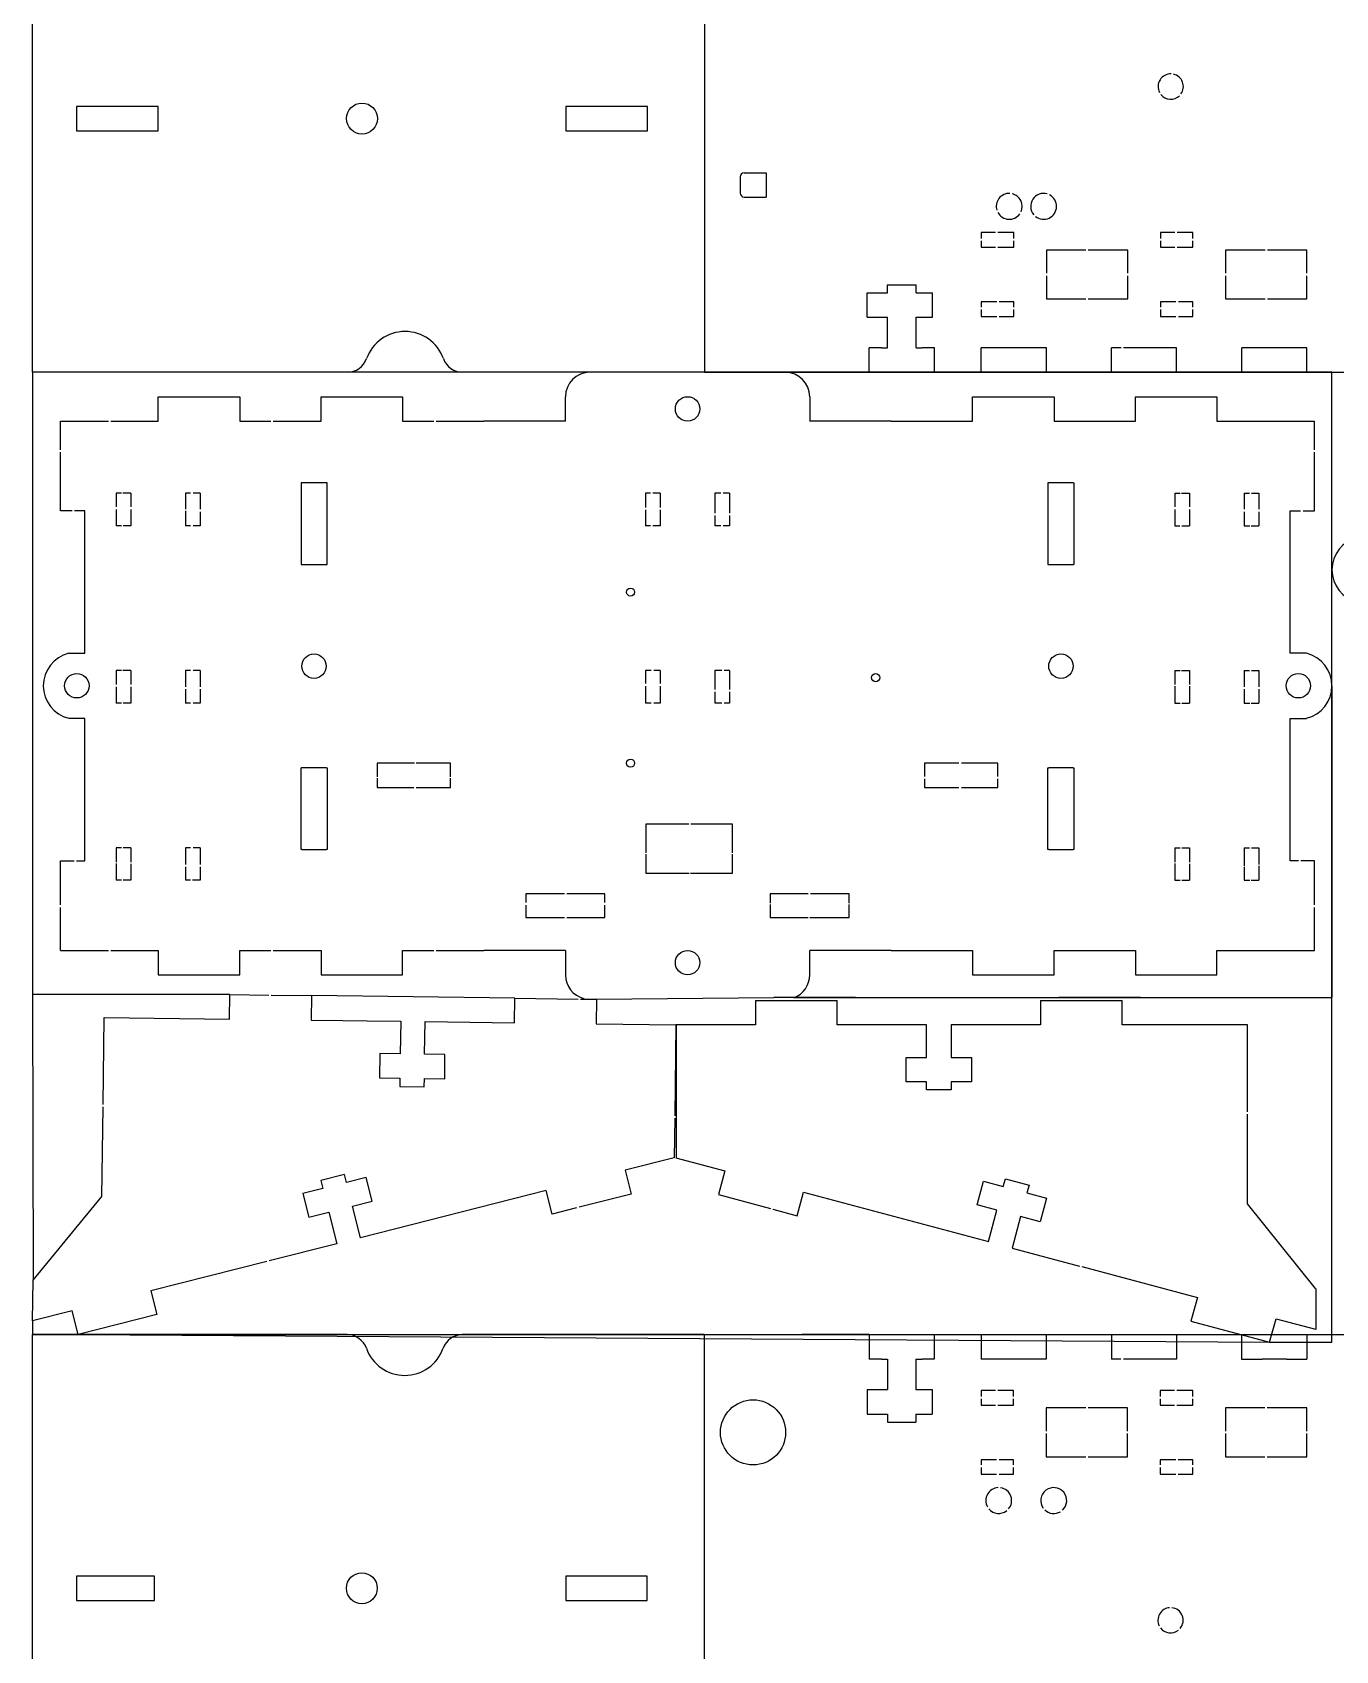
# Model space of a CAD drawing. Header units: centimetres. Extents: x 2209.6 to 2271.7, y 2362.7 to 2417.2.
# Drawn here: x 2209.64 to 2225.64, y 2386.13 to 2406 of the extents above; entities that cross this region are included whole.
import ezdxf

# ---------------------------------------------------------------- set-up
doc = ezdxf.new("R2010")
doc.units = ezdxf.units.CM

msp = doc.modelspace()

# ---------------------------------------------------------------- linework, layer by layer
at = {"color": 7, "linetype": 'Continuous', "lineweight": 25}
for p, q in [((2217.891, 2417.224), (2217.891, 2401.824)), ((2209.641, 2401.824), (2209.641, 2403.233)), ((2220.142, 2402.124), (2220.142, 2402.499)), ((2220.491, 2402.124), (2220.491, 2402.499)), ((2220.067, 2402.124), (2219.917, 2402.124)), ((2220.717, 2402.124), (2220.567, 2402.124)), ((2222.091, 2402.124), (2221.291, 2402.124)), ((2221.291, 2401.824), (2221.291, 2402.124)), ((2222.091, 2401.824), (2222.091, 2402.124)), ((2223.009, 2402.124), (2222.891, 2402.124)), ((2222.891, 2401.824), (2222.891, 2402.124)), ((2223.691, 2402.124), (2223.039, 2402.124)), ((2223.691, 2401.824), (2223.691, 2402.124)), ((2224.491, 2401.824), (2224.491, 2402.124)), ((2225.291, 2401.824), (2225.291, 2402.124)), ((2218.885, 2401.824), (2216.485, 2401.824)), ((2211.185, 2401.224), (2211.185, 2401.524)), ((2211.185, 2401.524), (2212.185, 2401.524)), ((2212.185, 2401.524), (2212.185, 2401.224)), ((2213.185, 2401.224), (2213.185, 2401.524)), ((2213.185, 2401.524), (2214.185, 2401.524)), ((2214.185, 2401.524), (2214.185, 2401.224)), ((2216.185, 2401.224), (2216.185, 2401.524)), ((2219.185, 2401.524), (2219.185, 2401.224)), ((2221.185, 2401.224), (2221.185, 2401.524)), ((2221.185, 2401.524), (2222.185, 2401.524)), ((2222.185, 2401.524), (2222.185, 2401.224)), ((2223.185, 2401.224), (2223.185, 2401.524)), ((2223.185, 2401.524), (2224.185, 2401.524)), ((2224.185, 2401.524), (2224.185, 2401.224)), ((2209.985, 2400.87), (2209.985, 2401.224)), ((2209.985, 2401.224), (2210.573, 2401.224)), ((2210.603, 2401.224), (2211.185, 2401.224)), ((2212.185, 2401.224), (2212.568, 2401.224)), ((2212.598, 2401.224), (2213.185, 2401.224)), ((2214.185, 2401.224), (2214.568, 2401.224)), ((2214.598, 2401.224), (2215.185, 2401.224)), ((2220.185, 2401.224), (2221.185, 2401.224)), ((2222.185, 2401.224), (2223.185, 2401.224)), ((2224.185, 2401.224), (2225.385, 2401.224)), ((2225.385, 2400.87), (2225.385, 2401.224)), ((2209.985, 2400.124), (2209.985, 2400.841)), ((2225.385, 2400.124), (2225.385, 2400.841)), ((2210.127, 2400.124), (2209.985, 2400.124)), ((2210.285, 2400.124), (2210.157, 2400.124)), ((2210.285, 2399.024), (2210.285, 2400.124)), ((2225.085, 2399.024), (2225.085, 2400.124)), ((2225.085, 2400.124), (2225.213, 2400.124)), ((2225.243, 2400.124), (2225.385, 2400.124)), ((2210.285, 2398.374), (2210.285, 2399.174)), ((2225.085, 2398.374), (2225.085, 2399.174)), ((2225.285, 2398.374), (2225.085, 2398.374)), ((2210.285, 2397.574), (2210.085, 2397.574)), ((2210.285, 2396.774), (2210.285, 2397.574)), ((2225.085, 2397.574), (2225.285, 2397.574)), ((2225.085, 2396.774), (2225.085, 2397.574)), ((2210.285, 2395.824), (2210.285, 2396.924)), ((2225.085, 2395.824), (2225.085, 2396.924)), ((2209.985, 2395.283), (2209.985, 2395.824)), ((2209.985, 2395.824), (2210.152, 2395.824)), ((2210.182, 2395.824), (2210.285, 2395.824)), ((2225.187, 2395.824), (2225.085, 2395.824)), ((2225.385, 2395.824), (2225.217, 2395.824)), ((2225.385, 2395.283), (2225.385, 2395.824)), ((2209.985, 2394.724), (2209.985, 2395.253)), ((2225.385, 2394.724), (2225.385, 2395.253)), ((2209.985, 2394.724), (2210.573, 2394.724)), ((2210.603, 2394.724), (2211.185, 2394.724)), ((2211.185, 2394.724), (2211.185, 2394.424)), ((2212.185, 2394.424), (2212.185, 2394.724)), ((2212.185, 2394.724), (2212.568, 2394.724)), ((2212.598, 2394.724), (2213.185, 2394.724)), ((2213.185, 2394.724), (2213.185, 2394.424)), ((2214.185, 2394.424), (2214.185, 2394.724)), ((2214.185, 2394.724), (2214.568, 2394.724)), ((2214.598, 2394.724), (2215.185, 2394.724)), ((2216.185, 2394.724), (2216.185, 2394.424)), ((2219.185, 2394.424), (2219.185, 2394.724)), ((2220.185, 2394.724), (2221.185, 2394.724)), ((2221.185, 2394.724), (2221.185, 2394.424)), ((2222.185, 2394.724), (2223.185, 2394.724)), ((2222.185, 2394.424), (2222.185, 2394.724)), ((2223.185, 2394.724), (2223.185, 2394.424)), ((2224.185, 2394.424), (2224.185, 2394.724)), ((2224.185, 2394.724), (2225.385, 2394.724)), ((2211.185, 2394.424), (2212.185, 2394.424)), ((2213.185, 2394.424), (2214.185, 2394.424)), ((2221.185, 2394.424), (2222.185, 2394.424)), ((2223.185, 2394.424), (2224.185, 2394.424)), ((2212.062, 2393.882), (2212.066, 2394.182)), ((2212.066, 2394.182), (2212.545, 2394.176)), ((2212.573, 2394.175), (2213.066, 2394.169)), ((2213.066, 2394.169), (2213.062, 2393.869)), ((2215.561, 2393.837), (2215.565, 2394.137)), ((2215.565, 2394.137), (2216.343, 2394.127)), ((2216.37, 2394.127), (2216.565, 2394.124)), ((2216.565, 2394.124), (2216.561, 2393.824)), ((2218.521, 2394.111), (2218.521, 2393.811)), ((2219.521, 2393.811), (2219.521, 2394.111)), ((2222.021, 2394.111), (2222.021, 2393.811)), ((2223.021, 2393.811), (2223.021, 2394.111)), ((2210.508, 2392.831), (2210.522, 2393.902)), ((2210.522, 2393.902), (2212.062, 2393.882)), ((2213.062, 2393.869), (2213.452, 2393.864)), ((2214.162, 2393.855), (2214.156, 2393.455)), ((2214.456, 2393.451), (2214.462, 2393.851)), ((2216.561, 2393.824), (2217.541, 2393.811)), ((2217.541, 2393.811), (2217.527, 2392.692)), ((2217.541, 2393.811), (2217.527, 2392.692)), ((2218.521, 2393.811), (2217.541, 2393.811)), ((2220.621, 2393.411), (2220.621, 2393.811)), ((2220.921, 2393.811), (2220.921, 2393.411)), ((2222.021, 2393.811), (2221.631, 2393.811)), ((2224.561, 2393.811), (2223.021, 2393.811)), ((2224.561, 2392.741), (2224.561, 2393.811)), ((2213.906, 2393.458), (2213.903, 2393.158)), ((2214.156, 2393.455), (2213.906, 2393.458)), ((2214.706, 2393.448), (2214.456, 2393.451)), ((2214.703, 2393.148), (2214.706, 2393.448)), ((2220.371, 2393.411), (2220.621, 2393.411)), ((2220.371, 2393.111), (2220.371, 2393.411)), ((2220.921, 2393.411), (2221.171, 2393.411)), ((2221.171, 2393.411), (2221.171, 2393.111)), ((2213.903, 2393.158), (2214.153, 2393.155)), ((2214.153, 2393.155), (2214.151, 2393.055)), ((2214.451, 2393.051), (2214.453, 2393.151)), ((2214.453, 2393.151), (2214.703, 2393.148)), ((2220.621, 2393.111), (2220.371, 2393.111)), ((2220.621, 2393.011), (2220.621, 2393.111)), ((2220.921, 2393.111), (2220.921, 2393.011)), ((2221.171, 2393.111), (2220.921, 2393.111)), ((2214.151, 2393.055), (2214.451, 2393.051)), ((2220.921, 2393.011), (2220.621, 2393.011)), ((2210.494, 2391.702), (2210.508, 2392.802)), ((2224.561, 2391.611), (2224.561, 2392.712)), ((2217.527, 2392.665), (2217.52, 2392.177)), ((2217.527, 2392.665), (2217.52, 2392.177)), ((2217.52, 2392.177), (2216.919, 2392.024)), ((2217.541, 2392.177), (2218.141, 2392.016)), ((2213.471, 2391.973), (2213.18, 2391.899)), ((2213.495, 2391.876), (2213.471, 2391.973)), ((2213.738, 2391.937), (2213.495, 2391.876)), ((2213.812, 2391.646), (2213.738, 2391.937)), ((2216.919, 2392.024), (2216.993, 2391.733)), ((2218.141, 2392.016), (2218.063, 2391.726)), ((2221.562, 2391.824), (2221.588, 2391.92)), ((2221.588, 2391.92), (2221.878, 2391.843)), ((2213.205, 2391.802), (2212.962, 2391.74)), ((2212.962, 2391.74), (2213.036, 2391.449)), ((2213.18, 2391.899), (2213.205, 2391.802)), ((2215.95, 2391.777), (2213.668, 2391.197)), ((2216.024, 2391.487), (2215.95, 2391.777)), ((2216.993, 2391.733), (2216.352, 2391.57)), ((2218.063, 2391.726), (2218.702, 2391.555)), ((2219.029, 2391.467), (2219.107, 2391.757)), ((2219.107, 2391.757), (2221.381, 2391.148)), ((2221.243, 2391.599), (2221.321, 2391.889)), ((2221.321, 2391.889), (2221.562, 2391.824)), ((2221.878, 2391.843), (2221.852, 2391.746)), ((2221.852, 2391.746), (2222.093, 2391.681)), ((2209.648, 2390.674), (2210.494, 2391.702)), ((2213.569, 2391.585), (2213.812, 2391.646)), ((2213.668, 2391.197), (2213.569, 2391.585)), ((2216.323, 2391.563), (2216.024, 2391.487)), ((2218.731, 2391.547), (2219.029, 2391.467)), ((2221.484, 2391.534), (2221.243, 2391.599)), ((2221.381, 2391.148), (2221.484, 2391.534)), ((2222.093, 2391.681), (2222.016, 2391.392)), ((2225.394, 2390.572), (2224.561, 2391.611)), ((2213.036, 2391.449), (2213.278, 2391.511)), ((2213.278, 2391.511), (2213.377, 2391.123)), ((2221.774, 2391.456), (2221.671, 2391.07)), ((2222.016, 2391.392), (2221.774, 2391.456)), ((2213.377, 2391.123), (2212.549, 2390.913)), ((2221.671, 2391.07), (2222.496, 2390.849)), ((2212.52, 2390.906), (2211.095, 2390.543)), ((2222.525, 2390.841), (2223.945, 2390.461)), ((2209.641, 2390.174), (2209.648, 2390.674)), ((2211.095, 2390.543), (2211.169, 2390.252)), ((2225.403, 2390.071), (2225.403, 2390.571)), ((2223.945, 2390.461), (2223.867, 2390.171)), ((2210.126, 2390.297), (2209.641, 2390.174)), ((2210.2, 2390.006), (2210.126, 2390.297)), ((2211.169, 2390.252), (2210.2, 2390.006)), ((2223.867, 2390.171), (2224.833, 2389.912)), ((2224.833, 2389.912), (2224.911, 2390.202)), ((2224.911, 2390.202), (2225.394, 2390.072)), ((2217.889, 2390.006), (2217.889, 2374.606)), ((2217.889, 2390.006), (2217.889, 2390.006)), ((2217.889, 2390.006), (2219.089, 2390.006)), ((2220.715, 2390.006), (2221.289, 2390.006)), ((2221.289, 2390.006), (2221.289, 2389.706)), ((2222.089, 2390.006), (2222.089, 2389.706)), ((2222.089, 2390.006), (2222.889, 2390.006)), ((2222.889, 2390.006), (2222.889, 2389.706)), ((2223.689, 2390.006), (2223.689, 2389.706)), ((2223.689, 2390.006), (2224.489, 2390.006)), ((2224.489, 2390.006), (2224.489, 2389.706)), ((2225.289, 2390.006), (2225.289, 2389.706)), ((2225.289, 2390.006), (2226.089, 2390.006)), ((2220.065, 2389.706), (2219.915, 2389.706)), ((2220.14, 2389.706), (2220.14, 2389.331)), ((2220.489, 2389.706), (2220.489, 2389.331)), ((2220.715, 2389.706), (2220.565, 2389.706)), ((2222.089, 2389.706), (2221.289, 2389.706)), ((2223.007, 2389.706), (2222.889, 2389.706)), ((2223.689, 2389.706), (2223.037, 2389.706)), ((2224.489, 2389.706), (2224.739, 2389.706)), ((2225.039, 2389.706), (2225.289, 2389.706)), ((2209.639, 2381.974), (2209.639, 2388.991))]:
    msp.add_line(p, q, dxfattribs=at)
for p, q in [((2209.641, 2403.233), (2209.641, 2409.192)), ((2219.917, 2401.824), (2219.917, 2402.124)), ((2220.067, 2402.124), (2220.142, 2402.124)), ((2220.491, 2402.124), (2220.567, 2402.124)), ((2220.717, 2401.824), (2220.717, 2402.124)), ((2225.291, 2402.124), (2224.491, 2402.124)), ((2213.509, 2401.824), (2209.641, 2401.824)), ((2216.485, 2401.824), (2209.641, 2401.824)), ((2209.641, 2401.824), (2209.641, 2394.182)), ((2217.891, 2401.824), (2214.923, 2401.824)), ((2217.891, 2401.824), (2227.491, 2401.824)), ((2225.597, 2401.824), (2218.885, 2401.824)), ((2225.597, 2399.398), (2225.597, 2401.824)), ((2225.597, 2401.824), (2226.11, 2401.824)), ((2225.597, 2397.974), (2225.597, 2401.824)), ((2216.185, 2401.224), (2215.185, 2401.224)), ((2220.185, 2401.224), (2219.185, 2401.224)), ((2225.597, 2391.024), (2225.597, 2399.398)), ((2210.085, 2398.374), (2210.285, 2398.374)), ((2225.597, 2397.974), (2225.597, 2394.146)), ((2216.185, 2394.724), (2215.185, 2394.724)), ((2220.185, 2394.724), (2219.185, 2394.724)), ((2212.066, 2394.182), (2209.641, 2394.182)), ((2209.641, 2394.182), (2209.648, 2390.674)), ((2215.565, 2394.137), (2213.066, 2394.169)), ((2216.565, 2394.124), (2218.746, 2394.146)), ((2218.521, 2394.111), (2219.521, 2394.111)), ((2219.746, 2394.146), (2218.746, 2394.146)), ((2218.998, 2394.146), (2225.597, 2394.146)), ((2222.021, 2394.111), (2223.021, 2394.111)), ((2223.246, 2394.146), (2222.246, 2394.146)), ((2225.597, 2389.912), (2225.597, 2394.146)), ((2213.452, 2393.864), (2213.752, 2393.86)), ((2213.752, 2393.86), (2214.162, 2393.855)), ((2214.462, 2393.851), (2215.561, 2393.837)), ((2217.551, 2392.175), (2217.551, 2393.81)), ((2220.621, 2393.811), (2219.521, 2393.811)), ((2221.331, 2393.811), (2220.921, 2393.811)), ((2221.631, 2393.811), (2221.331, 2393.811)), ((2209.641, 2390.174), (2209.639, 2390.006)), ((2209.639, 2390.006), (2210.2, 2390.006)), ((2213.506, 2390.006), (2209.639, 2390.006)), ((2209.639, 2388.991), (2209.639, 2390.006)), ((2210.2, 2390.006), (2224.833, 2389.912)), ((2217.889, 2390.006), (2214.92, 2390.006)), ((2219.915, 2390.006), (2219.089, 2390.006)), ((2219.915, 2390.006), (2219.915, 2389.706)), ((2220.715, 2390.006), (2220.715, 2389.706)), ((2224.833, 2389.912), (2225.403, 2389.912)), ((2225.403, 2389.912), (2225.597, 2389.912)), ((2220.065, 2389.706), (2220.14, 2389.706)), ((2220.489, 2389.706), (2220.565, 2389.706)), ((2225.039, 2389.706), (2224.739, 2389.706))]:
    msp.add_line(p, q)
at = {"color": 1, "linetype": 'Continuous', "lineweight": 25}
for p, q in [((2211.183, 2405.089), (2210.183, 2405.089)), ((2210.183, 2405.089), (2210.183, 2404.789)), ((2211.183, 2404.789), (2211.183, 2405.089)), ((2217.192, 2405.089), (2216.192, 2405.089)), ((2216.192, 2405.089), (2216.192, 2404.789)), ((2217.192, 2404.789), (2217.192, 2405.089)), ((2210.183, 2404.789), (2211.183, 2404.789)), ((2216.192, 2404.789), (2217.192, 2404.789)), ((2218.381, 2404.274), (2218.651, 2404.274)), ((2218.651, 2404.274), (2218.651, 2403.974)), ((2218.331, 2404.224), (2218.331, 2404.024)), ((2218.381, 2403.974), (2218.651, 2403.974)), ((2221.467, 2403.539), (2221.291, 2403.539)), ((2221.291, 2403.539), (2221.291, 2403.466)), ((2221.691, 2403.539), (2221.497, 2403.539)), ((2221.691, 2403.466), (2221.691, 2403.539)), ((2223.667, 2403.539), (2223.491, 2403.539)), ((2223.491, 2403.539), (2223.491, 2403.466)), ((2223.891, 2403.539), (2223.697, 2403.539)), ((2223.891, 2403.466), (2223.891, 2403.539)), ((2221.291, 2403.436), (2221.291, 2403.359)), ((2221.291, 2403.359), (2221.467, 2403.359)), ((2221.497, 2403.359), (2221.691, 2403.359)), ((2221.691, 2403.359), (2221.691, 2403.436)), ((2222.576, 2403.324), (2222.091, 2403.324)), ((2222.091, 2403.324), (2222.091, 2403.039)), ((2223.091, 2403.324), (2222.606, 2403.324)), ((2223.091, 2403.039), (2223.091, 2403.324)), ((2223.491, 2403.436), (2223.491, 2403.359)), ((2223.491, 2403.359), (2223.667, 2403.359)), ((2223.697, 2403.359), (2223.891, 2403.359)), ((2223.891, 2403.359), (2223.891, 2403.436)), ((2224.776, 2403.324), (2224.291, 2403.324)), ((2224.291, 2403.324), (2224.291, 2403.039)), ((2225.291, 2403.324), (2224.806, 2403.324)), ((2225.291, 2403.039), (2225.291, 2403.324)), ((2220.142, 2402.799), (2220.142, 2402.897)), ((2220.142, 2402.897), (2220.491, 2402.897)), ((2220.491, 2402.799), (2220.491, 2402.897)), ((2222.091, 2403.009), (2222.091, 2402.724)), ((2223.091, 2402.724), (2223.091, 2403.009)), ((2224.291, 2403.009), (2224.291, 2402.724)), ((2225.291, 2402.724), (2225.291, 2403.009)), ((2219.892, 2402.499), (2219.892, 2402.799)), ((2219.892, 2402.799), (2220.142, 2402.799)), ((2220.491, 2402.799), (2220.692, 2402.799)), ((2220.692, 2402.499), (2220.692, 2402.799)), ((2221.291, 2402.689), (2221.291, 2402.624)), ((2221.482, 2402.689), (2221.291, 2402.689)), ((2221.691, 2402.689), (2221.512, 2402.689)), ((2221.691, 2402.624), (2221.691, 2402.689)), ((2222.091, 2402.724), (2222.576, 2402.724)), ((2222.606, 2402.724), (2223.091, 2402.724)), ((2223.491, 2402.689), (2223.491, 2402.624)), ((2223.682, 2402.689), (2223.491, 2402.689)), ((2223.891, 2402.689), (2223.712, 2402.689)), ((2223.891, 2402.624), (2223.891, 2402.689)), ((2224.291, 2402.724), (2224.776, 2402.724)), ((2224.806, 2402.724), (2225.291, 2402.724)), ((2219.892, 2402.499), (2220.142, 2402.499)), ((2220.491, 2402.499), (2220.692, 2402.499)), ((2221.291, 2402.594), (2221.291, 2402.509)), ((2221.291, 2402.509), (2221.482, 2402.509)), ((2221.512, 2402.509), (2221.691, 2402.509)), ((2221.691, 2402.509), (2221.691, 2402.594)), ((2223.491, 2402.594), (2223.491, 2402.509)), ((2223.491, 2402.509), (2223.682, 2402.509)), ((2223.712, 2402.509), (2223.891, 2402.509)), ((2223.891, 2402.509), (2223.891, 2402.594)), ((2213.25, 2400.465), (2212.95, 2400.465)), ((2222.42, 2400.465), (2222.12, 2400.465)), ((2210.67, 2400.338), (2210.67, 2400.17)), ((2210.734, 2400.338), (2210.67, 2400.338)), ((2210.85, 2400.338), (2210.752, 2400.338)), ((2210.85, 2400.338), (2210.85, 2400.17)), ((2211.52, 2400.338), (2211.52, 2400.141)), ((2211.583, 2400.338), (2211.52, 2400.338)), ((2211.7, 2400.338), (2211.613, 2400.338)), ((2211.7, 2400.338), (2211.7, 2400.141)), ((2217.17, 2400.338), (2217.17, 2400.165)), ((2217.228, 2400.338), (2217.17, 2400.338)), ((2217.35, 2400.338), (2217.258, 2400.338)), ((2217.35, 2400.338), (2217.35, 2400.165)), ((2218.02, 2400.338), (2218.02, 2400.094)), ((2218.094, 2400.338), (2218.02, 2400.338)), ((2218.2, 2400.338), (2218.124, 2400.338)), ((2218.2, 2400.338), (2218.2, 2400.094)), ((2223.67, 2400.338), (2223.734, 2400.338)), ((2223.67, 2400.338), (2223.67, 2400.17)), ((2223.752, 2400.338), (2223.85, 2400.338)), ((2223.85, 2400.338), (2223.85, 2400.17)), ((2224.52, 2400.338), (2224.587, 2400.338)), ((2224.52, 2400.338), (2224.52, 2400.141)), ((2224.608, 2400.338), (2224.7, 2400.338)), ((2224.7, 2400.338), (2224.7, 2400.141)), ((2210.67, 2400.14), (2210.67, 2399.938)), ((2210.85, 2400.14), (2210.85, 2399.938)), ((2211.52, 2400.122), (2211.52, 2399.938)), ((2211.7, 2400.111), (2211.7, 2399.938)), ((2217.17, 2400.135), (2217.17, 2399.938)), ((2217.35, 2400.135), (2217.35, 2399.938)), ((2218.02, 2400.064), (2218.02, 2399.938)), ((2218.2, 2400.064), (2218.2, 2399.938)), ((2223.67, 2400.14), (2223.67, 2399.938)), ((2223.85, 2400.14), (2223.85, 2399.938)), ((2224.52, 2400.111), (2224.52, 2399.938)), ((2224.7, 2400.111), (2224.7, 2399.938)), ((2210.732, 2399.938), (2210.67, 2399.938)), ((2210.85, 2399.938), (2210.754, 2399.938)), ((2211.583, 2399.938), (2211.52, 2399.938)), ((2211.7, 2399.938), (2211.613, 2399.938)), ((2217.228, 2399.938), (2217.17, 2399.938)), ((2217.35, 2399.938), (2217.258, 2399.938)), ((2218.094, 2399.938), (2218.02, 2399.938)), ((2218.2, 2399.938), (2218.124, 2399.938)), ((2223.67, 2399.938), (2223.732, 2399.938)), ((2223.754, 2399.938), (2223.85, 2399.938)), ((2224.52, 2399.938), (2224.588, 2399.938)), ((2224.607, 2399.938), (2224.7, 2399.938)), ((2212.95, 2399.465), (2213.25, 2399.465)), ((2222.12, 2399.465), (2222.42, 2399.465)), ((2210.67, 2398.162), (2210.67, 2397.99)), ((2210.734, 2398.162), (2210.67, 2398.162)), ((2210.85, 2398.162), (2210.752, 2398.162)), ((2210.85, 2398.162), (2210.85, 2397.99)), ((2211.52, 2398.162), (2211.52, 2397.961)), ((2211.583, 2398.162), (2211.52, 2398.162)), ((2211.7, 2398.162), (2211.613, 2398.162)), ((2211.7, 2398.162), (2211.7, 2397.961)), ((2217.17, 2398.162), (2217.17, 2398.001)), ((2217.239, 2398.162), (2217.17, 2398.162)), ((2217.35, 2398.162), (2217.269, 2398.162)), ((2217.35, 2398.162), (2217.35, 2398.001)), ((2218.02, 2398.162), (2218.02, 2397.93)), ((2218.105, 2398.162), (2218.02, 2398.162)), ((2218.2, 2398.162), (2218.135, 2398.162)), ((2218.2, 2398.162), (2218.2, 2397.93)), ((2223.67, 2398.162), (2223.734, 2398.162)), ((2223.67, 2398.162), (2223.67, 2397.99)), ((2223.752, 2398.162), (2223.85, 2398.162)), ((2223.85, 2398.162), (2223.85, 2397.99)), ((2224.52, 2398.162), (2224.587, 2398.162)), ((2224.52, 2398.162), (2224.52, 2397.961)), ((2224.608, 2398.162), (2224.7, 2398.162)), ((2224.7, 2398.162), (2224.7, 2397.961)), ((2210.67, 2397.96), (2210.67, 2397.762)), ((2210.85, 2397.96), (2210.85, 2397.762)), ((2211.52, 2397.931), (2211.52, 2397.762)), ((2211.7, 2397.931), (2211.7, 2397.762)), ((2217.17, 2397.971), (2217.17, 2397.762)), ((2217.35, 2397.971), (2217.35, 2397.762)), ((2218.02, 2397.9), (2218.02, 2397.762)), ((2218.2, 2397.9), (2218.2, 2397.762)), ((2223.67, 2397.971), (2223.67, 2397.762)), ((2223.85, 2397.969), (2223.85, 2397.762)), ((2224.52, 2397.931), (2224.52, 2397.762)), ((2224.7, 2397.931), (2224.7, 2397.762)), ((2210.733, 2397.762), (2210.67, 2397.762)), ((2210.85, 2397.762), (2210.754, 2397.762)), ((2211.583, 2397.762), (2211.52, 2397.762)), ((2211.7, 2397.762), (2211.613, 2397.762)), ((2217.239, 2397.762), (2217.17, 2397.762)), ((2217.35, 2397.762), (2217.269, 2397.762)), ((2218.105, 2397.762), (2218.02, 2397.762)), ((2218.2, 2397.762), (2218.135, 2397.762)), ((2223.67, 2397.762), (2223.733, 2397.762)), ((2223.754, 2397.762), (2223.85, 2397.762)), ((2224.52, 2397.762), (2224.589, 2397.762)), ((2224.607, 2397.762), (2224.7, 2397.762)), ((2213.25, 2396.965), (2212.95, 2396.965)), ((2214.333, 2397.024), (2213.875, 2397.024)), ((2213.875, 2397.024), (2213.875, 2396.854)), ((2214.775, 2397.024), (2214.352, 2397.024)), ((2214.775, 2396.854), (2214.775, 2397.024)), ((2220.595, 2397.024), (2220.595, 2396.861)), ((2221.018, 2397.024), (2220.595, 2397.024)), ((2221.495, 2397.024), (2221.048, 2397.024)), ((2221.495, 2396.861), (2221.495, 2397.024)), ((2222.42, 2396.965), (2222.12, 2396.965)), ((2213.875, 2396.838), (2213.875, 2396.724)), ((2214.775, 2396.724), (2214.775, 2396.838)), ((2220.595, 2396.831), (2220.595, 2396.724)), ((2220.595, 2396.724), (2221.018, 2396.724)), ((2221.048, 2396.724), (2221.495, 2396.724)), ((2221.495, 2396.724), (2221.495, 2396.831)), ((2217.7, 2396.274), (2217.174, 2396.274)), ((2217.174, 2396.274), (2217.174, 2395.923)), ((2218.237, 2396.274), (2217.727, 2396.274)), ((2218.237, 2395.923), (2218.237, 2396.274)), ((2210.67, 2395.986), (2210.67, 2395.81)), ((2210.734, 2395.986), (2210.67, 2395.986)), ((2210.85, 2395.986), (2210.753, 2395.986)), ((2210.85, 2395.986), (2210.85, 2395.81)), ((2211.52, 2395.986), (2211.52, 2395.781)), ((2211.583, 2395.986), (2211.52, 2395.986)), ((2211.7, 2395.986), (2211.613, 2395.986)), ((2211.7, 2395.986), (2211.7, 2395.781)), ((2212.95, 2395.965), (2213.25, 2395.965)), ((2217.174, 2395.905), (2217.174, 2395.674)), ((2218.237, 2395.674), (2218.237, 2395.905)), ((2222.12, 2395.965), (2222.42, 2395.965)), ((2223.67, 2395.986), (2223.734, 2395.986)), ((2223.67, 2395.986), (2223.67, 2395.81)), ((2223.753, 2395.986), (2223.85, 2395.986)), ((2223.85, 2395.986), (2223.85, 2395.81)), ((2224.52, 2395.986), (2224.587, 2395.986)), ((2224.52, 2395.986), (2224.52, 2395.762)), ((2224.609, 2395.986), (2224.7, 2395.986)), ((2224.7, 2395.986), (2224.7, 2395.781)), ((2210.67, 2395.791), (2210.67, 2395.586)), ((2210.85, 2395.789), (2210.85, 2395.586)), ((2211.52, 2395.751), (2211.52, 2395.586)), ((2211.7, 2395.751), (2211.7, 2395.586)), ((2223.67, 2395.791), (2223.67, 2395.586)), ((2223.85, 2395.789), (2223.85, 2395.586)), ((2224.52, 2395.751), (2224.52, 2395.586)), ((2224.7, 2395.761), (2224.7, 2395.586)), ((2210.733, 2395.586), (2210.67, 2395.586)), ((2210.85, 2395.586), (2210.754, 2395.586)), ((2211.583, 2395.586), (2211.52, 2395.586)), ((2211.7, 2395.586), (2211.607, 2395.586)), ((2217.174, 2395.674), (2217.705, 2395.674)), ((2217.723, 2395.674), (2218.237, 2395.674)), ((2223.67, 2395.586), (2223.733, 2395.586)), ((2223.754, 2395.586), (2223.85, 2395.586)), ((2224.52, 2395.586), (2224.589, 2395.586)), ((2224.607, 2395.586), (2224.7, 2395.586)), ((2216.173, 2395.421), (2215.7, 2395.421)), ((2215.7, 2395.421), (2215.7, 2395.312)), ((2216.67, 2395.421), (2216.203, 2395.421)), ((2216.67, 2395.312), (2216.67, 2395.421)), ((2219.166, 2395.421), (2218.7, 2395.421)), ((2218.7, 2395.421), (2218.7, 2395.305)), ((2219.67, 2395.421), (2219.196, 2395.421)), ((2219.67, 2395.305), (2219.67, 2395.421)), ((2215.7, 2395.282), (2215.7, 2395.127)), ((2215.7, 2395.127), (2216.173, 2395.127)), ((2216.203, 2395.127), (2216.67, 2395.127)), ((2216.67, 2395.127), (2216.67, 2395.282)), ((2218.7, 2395.288), (2218.7, 2395.127)), ((2218.7, 2395.127), (2219.166, 2395.127)), ((2219.185, 2395.127), (2219.67, 2395.127)), ((2219.67, 2395.127), (2219.67, 2395.288)), ((2219.89, 2389.331), (2220.14, 2389.331)), ((2219.89, 2389.331), (2219.89, 2389.031)), ((2220.489, 2389.331), (2220.69, 2389.331)), ((2220.69, 2389.331), (2220.69, 2389.031)), ((2221.465, 2389.321), (2221.289, 2389.321)), ((2221.289, 2389.321), (2221.289, 2389.248)), ((2221.289, 2389.218), (2221.289, 2389.141)), ((2221.289, 2389.141), (2221.465, 2389.141)), ((2221.689, 2389.321), (2221.495, 2389.321)), ((2221.495, 2389.141), (2221.689, 2389.141)), ((2221.689, 2389.248), (2221.689, 2389.321)), ((2221.689, 2389.141), (2221.689, 2389.218)), ((2223.665, 2389.321), (2223.489, 2389.321)), ((2223.489, 2389.321), (2223.489, 2389.248)), ((2223.489, 2389.218), (2223.489, 2389.141)), ((2223.489, 2389.141), (2223.665, 2389.141)), ((2223.889, 2389.321), (2223.695, 2389.321)), ((2223.695, 2389.141), (2223.889, 2389.141)), ((2223.889, 2389.248), (2223.889, 2389.321)), ((2223.889, 2389.141), (2223.889, 2389.218)), ((2219.89, 2389.031), (2220.14, 2389.031)), ((2220.14, 2389.031), (2220.14, 2388.933)), ((2220.14, 2388.933), (2220.489, 2388.933)), ((2220.489, 2389.031), (2220.489, 2388.933)), ((2220.489, 2389.031), (2220.69, 2389.031)), ((2222.574, 2389.106), (2222.089, 2389.106)), ((2222.089, 2389.106), (2222.089, 2388.821)), ((2223.089, 2389.106), (2222.604, 2389.106)), ((2223.089, 2388.821), (2223.089, 2389.106)), ((2224.774, 2389.106), (2224.289, 2389.106)), ((2224.289, 2389.106), (2224.289, 2388.821)), ((2225.289, 2389.106), (2224.804, 2389.106)), ((2225.289, 2388.821), (2225.289, 2389.106)), ((2222.089, 2388.791), (2222.089, 2388.506)), ((2223.089, 2388.506), (2223.089, 2388.791)), ((2224.289, 2388.791), (2224.289, 2388.506)), ((2225.289, 2388.506), (2225.289, 2388.791)), ((2221.289, 2388.471), (2221.289, 2388.406)), ((2221.48, 2388.471), (2221.289, 2388.471)), ((2221.289, 2388.376), (2221.289, 2388.291)), ((2221.689, 2388.471), (2221.51, 2388.471)), ((2221.689, 2388.406), (2221.689, 2388.471)), ((2221.689, 2388.291), (2221.689, 2388.376)), ((2222.089, 2388.506), (2222.574, 2388.506)), ((2222.604, 2388.506), (2223.089, 2388.506)), ((2223.489, 2388.471), (2223.489, 2388.406)), ((2223.68, 2388.471), (2223.489, 2388.471)), ((2223.489, 2388.376), (2223.489, 2388.291)), ((2223.889, 2388.471), (2223.71, 2388.471)), ((2223.889, 2388.406), (2223.889, 2388.471)), ((2223.889, 2388.291), (2223.889, 2388.376)), ((2224.289, 2388.506), (2224.774, 2388.506)), ((2224.804, 2388.506), (2225.289, 2388.506)), ((2221.289, 2388.291), (2221.48, 2388.291)), ((2221.51, 2388.291), (2221.689, 2388.291)), ((2223.489, 2388.291), (2223.68, 2388.291)), ((2223.71, 2388.291), (2223.889, 2388.291)), ((2211.139, 2387.041), (2210.18, 2387.041)), ((2210.18, 2387.041), (2210.18, 2386.741)), ((2211.139, 2386.741), (2211.139, 2387.041)), ((2217.19, 2387.041), (2216.19, 2387.041)), ((2216.19, 2387.041), (2216.19, 2386.741)), ((2217.19, 2386.741), (2217.19, 2387.041)), ((2210.18, 2386.741), (2211.139, 2386.741)), ((2216.19, 2386.741), (2217.19, 2386.741))]:
    msp.add_line(p, q, dxfattribs=at)
at = {"color": 1}
for p, q in [((2212.95, 2400.465), (2212.94, 2400.465)), ((2212.94, 2400.465), (2212.94, 2399.465)), ((2213.26, 2400.465), (2213.25, 2400.465)), ((2213.26, 2399.465), (2213.26, 2400.465)), ((2222.12, 2400.465), (2222.11, 2400.465)), ((2222.11, 2400.465), (2222.11, 2399.465)), ((2222.42, 2400.465), (2222.43, 2400.465)), ((2222.43, 2400.465), (2222.43, 2399.465)), ((2212.94, 2399.465), (2212.95, 2399.465)), ((2213.25, 2399.465), (2213.26, 2399.465)), ((2222.11, 2399.465), (2222.115, 2399.465)), ((2222.115, 2399.465), (2222.12, 2399.465)), ((2222.42, 2399.465), (2222.425, 2399.465)), ((2222.43, 2399.465), (2222.425, 2399.465)), ((2212.95, 2396.965), (2212.94, 2396.965)), ((2212.94, 2395.965), (2212.94, 2396.965)), ((2213.25, 2396.965), (2213.26, 2396.965)), ((2213.26, 2396.965), (2213.26, 2395.965)), ((2222.11, 2395.965), (2222.11, 2396.965)), ((2222.11, 2396.965), (2222.12, 2396.965)), ((2222.42, 2396.965), (2222.43, 2396.965)), ((2222.43, 2396.965), (2222.43, 2395.965)), ((2213.875, 2396.724), (2214.322, 2396.724)), ((2214.352, 2396.724), (2214.775, 2396.724)), ((2212.95, 2395.965), (2212.94, 2395.965)), ((2213.26, 2395.965), (2213.25, 2395.965)), ((2222.12, 2395.965), (2222.11, 2395.965)), ((2222.43, 2395.965), (2222.42, 2395.965))]:
    msp.add_line(p, q, dxfattribs=at)
for points in [[(2209.641, 2401.824), (2209.641, 2417.224), (2239.491, 2417.224)], [(2209.639, 2374.606), (2209.639, 2390.006), (2239.489, 2390.006)]]:
    msp.add_lwpolyline(points)
at = {"color": 1, "linetype": 'Continuous', "lineweight": 25}
for centre, radius in [((2213.687, 2404.939), 0.19), ((2217.685, 2401.374), 0.15), ((2213.098, 2398.215), 0.15), ((2222.27, 2398.215), 0.15), ((2210.185, 2397.974), 0.15), ((2225.185, 2397.974), 0.15), ((2217.685, 2394.574), 0.15), ((2218.489, 2388.806), 0.4), ((2213.685, 2386.892), 0.19)]:
    msp.add_circle(centre, radius, dxfattribs=at)
at = {"color": 1, "linetype": 'Continuous'}
for centre in [(2216.985, 2399.124), (2216.985, 2397.024)]:
    msp.add_circle(centre, 0.05, dxfattribs=at)
at = {"color": 1}
msp.add_circle((2219.995, 2398.074), 0.05, dxfattribs=at)
at = {"color": 1, "linetype": 'Continuous', "lineweight": 25}
for centre, radius, start, end in [((2223.618, 2405.332), 0.155, 87.9057, 208.1605), ((2223.618, 2405.332), 0.155, 324.4922, 77.1232), ((2223.618, 2405.332), 0.155, 218.871, 313.6029), ((2218.381, 2404.224), 0.05, 90, 180), ((2218.381, 2404.024), 0.05, 180, 270), ((2221.635, 2403.861), 0.159, 87.603, 197.7042), ((2221.635, 2403.861), 0.159, 335.3964, 77.0716), ((2222.057, 2403.861), 0.159, 73.4296, 220.5779), ((2222.057, 2403.861), 0.159, 231.4373, 62.1536), ((2221.635, 2403.861), 0.159, 208.2208, 324.9592), ((2221.506, 2387.969), 0.159, 91.9944, 209.1385), ((2221.506, 2387.969), 0.159, 319.6009, 81.5406), ((2222.182, 2387.969), 0.159, 311.885, 215.6262), ((2221.506, 2387.969), 0.159, 219.6061, 308.7515), ((2222.182, 2387.969), 0.159, 226.2571, 300.4728), ((2223.616, 2386.499), 0.155, 94.4418, 206.1671), ((2223.616, 2386.499), 0.155, 319.9083, 83.7501), ((2223.616, 2386.499), 0.155, 216.8612, 308.8054)]:
    msp.add_arc(centre, radius, start, end, dxfattribs=at)
at = {"color": 7, "linetype": 'Continuous', "lineweight": 25}
for centre, radius, start, end in [((2214.215, 2401.824), 0.5, 19.4713, 160.5288), ((2213.507, 2402.074), 0.25, 270.2634, 340.5288), ((2214.922, 2402.074), 0.25, 199.4713, 269.6915), ((2216.485, 2401.524), 0.3, 90, 180), ((2218.885, 2401.524), 0.3, 0, 90), ((2210.085, 2397.974), 0.4, 90.0039, 90.0039), ((2210.085, 2397.974), 0.4, 270.0039, 270.0039), ((2216.485, 2394.424), 0.3, 180, 256.0526), ((2218.885, 2394.424), 0.3, 290.6782, 0), ((2213.505, 2389.756), 0.25, 19.4712, 89.7366), ((2214.919, 2389.756), 0.25, 90.3085, 160.5287), ((2214.212, 2390.006), 0.5, 199.4712, 340.5287)]:
    msp.add_arc(centre, radius, start, end, dxfattribs=at)
for centre, start, end in [((2226.01, 2399.398), 104.0286, 255.9562), ((2210.185, 2397.974), 104.0401, 255.9676), ((2225.185, 2397.974), 284.0324, 75.9599)]:
    msp.add_arc(centre, 0.412, start, end)

doc.saveas('drawing.dxf')
